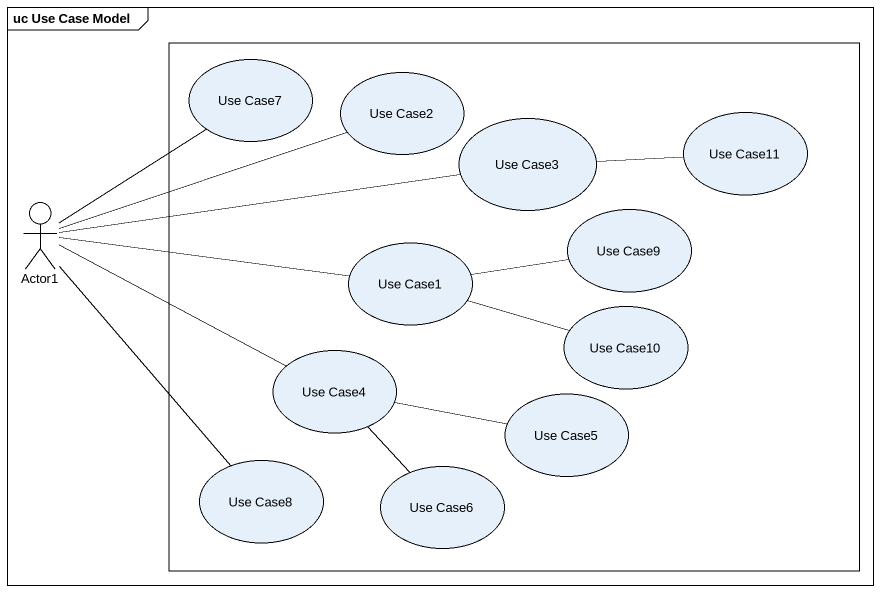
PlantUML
@startuml
mainframe uc Use Case Model
rectangle " " as rectangle1 {
  usecase "Use Case7" as Use_Case7
  usecase "Use Case2" as Use_Case2
  usecase "Use Case3" as Use_Case3
  usecase "Use Case11" as Use_Case11
  usecase "Use Case1" as Use_Case1
  usecase "Use Case9" as Use_Case9
  usecase "Use Case4" as Use_Case4
  usecase "Use Case10" as Use_Case10
  usecase "Use Case5" as Use_Case5
  usecase "Use Case8" as Use_Case8
  usecase "Use Case6" as Use_Case6
}
actor Actor1
Use_Case3 -right- Use_Case11
Actor1 -up- Use_Case7
Actor1 -right- Use_Case2
Actor1 -right- Use_Case3
Actor1 -right- Use_Case1
Actor1 -right- Use_Case4
Actor1 -- Use_Case8
Use_Case9 -left- Use_Case1
Use_Case10 -left- Use_Case1
Use_Case5 -left- Use_Case4
Use_Case6 -up- Use_Case4
@enduml
